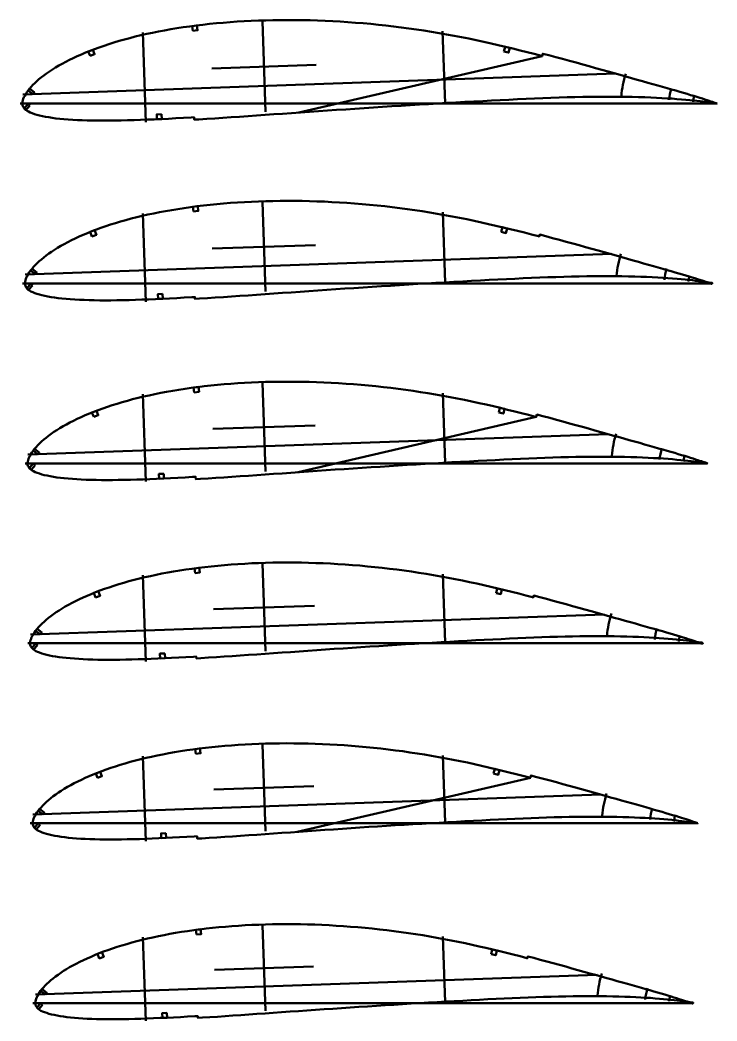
# Model space of a CAD drawing. Header units: metres. Extents: x -217 to 403, y -3611 to 74.
# Drawn here: x -203 to 378, y -1665 to -830 of the extents above; entities that cross this region are included whole.
import ezdxf

# ---------------------------------------------------------------- set-up
doc = ezdxf.new("R2010")
doc.units = ezdxf.units.M
for name, color, linetype, lineweight in [('FoilLayer', 1, 'Continuous', 50), ('StringerLayer', 1, 'Continuous', 50), ('SubLayer', 7, 'Continuous', 50)]:
    doc.layers.add(name, color=color, linetype=linetype, lineweight=lineweight)

msp = doc.modelspace()

# ---------------------------------------------------------------- linework, layer by layer
at = {"layer": 'FoilLayer'}
for p, q in [((232.04, -860.36), (29.07, -907.54)), ((227.13, -1161.24), (28.45, -1207.38)), ((222.22, -1462.12), (27.84, -1507.22))]:
    msp.add_line(p, q, dxfattribs=at)
for points in [[(377.89, -899.97), (377.77, -899.93), (377.43, -899.81), (376.88, -899.62), (376.13, -899.36), (375.19, -899.03), (374.06, -898.65), (372.74, -898.2), (371.24, -897.7), (369.57, -897.15), (367.72, -896.55), (365.69, -895.9), (363.5, -895.2), (361.13, -894.47), (358.59, -893.69), (355.89, -892.87), (353.02, -892.02), (349.99, -891.12), (346.8, -890.19), (343.45, -889.23), (339.93, -888.23), (336.27, -887.18), (332.45, -886.1), (328.49, -884.97), (324.39, -883.81), (320.14, -882.62), (315.77, -881.38), (311.27, -880.11), (306.66, -878.81), (301.92, -877.47), (297.07, -876.11), (292.11, -874.72), (287.05, -873.3), (281.89, -871.86), (276.64, -870.39), (271.31, -868.91), (265.88, -867.42), (260.38, -865.91), (254.8, -864.38), (249.16, -862.84), (243.47, -861.31), (237.7, -859.78), (232.55, -858.43), (232.04, -860.36), (231.38, -860.19), (225.51, -858.67), (219.6, -857.17), (213.65, -855.68), (207.63, -854.21), (201.58, -852.76), (195.5, -851.32), (189.4, -849.9), (183.28, -848.52), (177.15, -847.18), (170.99, -845.9), (164.79, -844.66), (158.57, -843.46), (152.32, -842.3), (146.07, -841.2), (139.79, -840.15), (133.49, -839.15), (127.17, -838.21), (120.84, -837.32), (114.5, -836.47), (108.15, -835.69), (101.8, -834.95), (95.44, -834.28), (89.07, -833.66), (82.7, -833.08), (76.34, -832.57), (69.99, -832.1), (63.65, -831.68), (57.32, -831.33), (51.01, -831.04), (44.71, -830.79), (38.44, -830.6), (32.2, -830.46), (25.99, -830.38), (19.81, -830.36), (13.65, -830.4), (7.53, -830.48), (1.45, -830.62), (-4.58, -830.81), (-10.55, -831.05), (-16.49, -831.36), (-22.38, -831.72), (-28.22, -832.13), (-34, -832.59), (-39.7, -833.09), (-45.34, -833.65), (-50.93, -834.28), (-56.45, -834.95), (-61.9, -835.67), (-67.28, -836.43), (-72.57, -837.24), (-77.78, -838.09), (-82.92, -839), (-87.97, -839.96), (-92.95, -840.96), (-97.83, -842), (-102.62, -843.07), (-107.3, -844.19), (-111.89, -845.36), (-116.4, -846.57), (-120.81, -847.83), (-125.11, -849.1), (-129.32, -850.42), (-133.41, -851.77), (-137.4, -853.15), (-141.29, -854.57), (-145.07, -856.02), (-148.75, -857.49), (-152.3, -858.98), (-155.73, -860.5), (-159.06, -862.04), (-162.27, -863.6), (-165.37, -865.18), (-168.34, -866.76), (-171.2, -868.36), (-173.91, -869.96), (-176.51, -871.58), (-178.98, -873.21), (-181.35, -874.85), (-183.58, -876.48), (-185.68, -878.1), (-187.65, -879.71), (-189.48, -881.32), (-191.19, -882.93), (-192.77, -884.52), (-194.23, -886.1), (-195.56, -887.64), (-196.75, -889.17), (-197.81, -890.64), (-198.73, -892.07), (-199.53, -893.48), (-200.16, -894.76), (-200.71, -896.18), (-201.08, -897.18), (-201.34, -898.49), (-201.48, -899.83), (-201.49, -900.08), (-201.39, -901.23), (-201.15, -902.05), (-200.77, -902.85), (-200.22, -903.67), (-199.52, -904.47), (-198.65, -905.25), (-197.63, -906), (-196.41, -906.71), (-194.95, -907.4), (-193.26, -908.07), (-191.37, -908.73), (-189.36, -909.36), (-187.17, -909.95), (-184.79, -910.48), (-182.21, -910.99), (-179.45, -911.47), (-176.55, -911.92), (-173.49, -912.33), (-170.26, -912.68), (-166.83, -912.99), (-163.23, -913.28), (-159.49, -913.54), (-155.62, -913.77), (-151.58, -913.94), (-147.38, -914.06), (-143.01, -914.16), (-138.5, -914.23), (-133.85, -914.26), (-129.06, -914.24), (-124.11, -914.17), (-119, -914.08), (-113.75, -913.97), (-108.39, -913.83), (-102.9, -913.65), (-97.27, -913.43), (-91.48, -913.17), (-85.57, -912.91), (-79.55, -912.62), (-73.44, -912.31), (-67.19, -911.96), (-60.82, -911.57), (-58.25, -911.42), (-58.14, -913.42), (-54.21, -913.19), (-47.63, -912.79), (-40.96, -912.37), (-34.19, -911.91), (-27.32, -911.44), (-20.35, -910.97), (-13.3, -910.51), (-6.19, -910.01), (0.99, -909.5), (8.26, -908.98), (15.6, -908.46), (22.99, -907.96), (30.42, -907.44), (37.91, -906.91), (45.45, -906.37), (53.03, -905.85), (60.64, -905.34), (68.27, -904.82), (75.92, -904.3), (83.6, -903.77), (91.31, -903.27), (99, -902.78), (106.69, -902.3), (114.37, -901.81), (122.06, -901.33), (129.73, -900.87), (137.37, -900.42), (144.97, -899.98), (152.55, -899.53), (160.1, -899.09), (167.62, -898.68), (175.07, -898.28), (182.47, -897.89), (189.82, -897.49), (197.12, -897.11), (204.36, -896.76), (211.52, -896.43), (218.61, -896.1), (225.62, -895.78), (232.57, -895.49), (239.43, -895.24), (246.19, -895.02), (252.84, -894.81), (259.41, -894.63), (265.87, -894.49), (272.2, -894.41), (278.38, -894.35), (284.44, -894.31), (290.37, -894.3), (296.16, -894.34), (301.78, -894.42), (307.23, -894.52), (312.52, -894.64), (317.64, -894.79), (322.59, -894.98), (327.35, -895.19), (331.91, -895.41), (336.29, -895.66), (340.49, -895.92), (344.46, -896.23), (348.22, -896.53), (351.76, -896.84), (355.1, -897.15), (358.22, -897.47), (361.11, -897.78), (363.78, -898.1), (366.21, -898.41), (368.42, -898.7), (370.38, -898.97), (372.12, -899.21), (373.63, -899.42), (374.92, -899.61), (375.97, -899.77), (376.8, -899.9), (377.39, -899.99), (377.76, -900.04), (377.89, -900.06)], [(373.75, -1050.4), (373.64, -1050.36), (373.29, -1050.24), (372.75, -1050.05), (372.01, -1049.79), (371.08, -1049.47), (369.96, -1049.09), (368.66, -1048.65), (367.18, -1048.15), (365.53, -1047.6), (363.7, -1047.01), (361.7, -1046.37), (359.53, -1045.68), (357.19, -1044.96), (354.67, -1044.19), (352, -1043.38), (349.17, -1042.53), (346.17, -1041.65), (343.01, -1040.73), (339.7, -1039.77), (336.22, -1038.78), (332.59, -1037.75), (328.81, -1036.68), (324.9, -1035.56), (320.84, -1034.42), (316.64, -1033.23), (312.32, -1032.01), (307.86, -1030.75), (303.3, -1029.47), (298.61, -1028.14), (293.82, -1026.8), (288.9, -1025.42), (283.89, -1024.02), (278.79, -1022.59), (273.6, -1021.14), (268.32, -1019.68), (262.96, -1018.2), (257.51, -1016.7), (251.99, -1015.19), (246.42, -1013.66), (240.78, -1012.15), (235.08, -1010.64), (229.98, -1009.3), (229.58, -1010.8), (228.93, -1010.63), (223.13, -1009.13), (217.28, -1007.64), (211.39, -1006.17), (205.44, -1004.72), (199.45, -1003.28), (193.43, -1001.85), (187.39, -1000.45), (181.35, -999.08), (175.28, -997.76), (169.18, -996.49), (163.04, -995.26), (156.89, -994.07), (150.71, -992.93), (144.52, -991.84), (138.31, -990.8), (132.08, -989.82), (125.83, -988.88), (119.56, -988), (113.29, -987.17), (107.01, -986.39), (100.72, -985.66), (94.43, -984.99), (88.13, -984.38), (81.83, -983.81), (75.53, -983.3), (69.25, -982.83), (62.98, -982.43), (56.72, -982.08), (50.47, -981.78), (44.24, -981.54), (38.03, -981.35), (31.86, -981.22), (25.71, -981.14), (19.6, -981.11), (13.51, -981.15), (7.45, -981.24), (1.44, -981.37), (-4.53, -981.56), (-10.44, -981.8), (-16.31, -982.1), (-22.14, -982.46), (-27.92, -982.87), (-33.64, -983.32), (-39.28, -983.82), (-44.86, -984.37), (-50.39, -984.99), (-55.85, -985.66), (-61.24, -986.37), (-66.57, -987.12), (-71.81, -987.92), (-76.96, -988.77), (-82.04, -989.67), (-87.04, -990.61), (-91.96, -991.6), (-96.79, -992.63), (-101.53, -993.7), (-106.16, -994.8), (-110.71, -995.95), (-115.16, -997.15), (-119.53, -998.4), (-123.79, -999.66), (-127.95, -1000.96), (-132, -1002.3), (-135.95, -1003.67), (-139.79, -1005.07), (-143.53, -1006.5), (-147.17, -1007.96), (-150.68, -1009.43), (-154.08, -1010.93), (-157.37, -1012.46), (-160.54, -1014), (-163.61, -1015.56), (-166.55, -1017.13), (-169.38, -1018.72), (-172.07, -1020.29), (-174.64, -1021.89), (-177.08, -1023.51), (-179.42, -1025.13), (-181.63, -1026.74), (-183.71, -1028.35), (-185.65, -1029.94), (-187.46, -1031.53), (-189.15, -1033.12), (-190.72, -1034.7), (-192.16, -1036.26), (-193.47, -1037.79), (-194.66, -1039.29), (-195.71, -1040.75), (-196.62, -1042.16), (-197.4, -1043.55), (-198.03, -1044.83), (-198.58, -1046.23), (-198.93, -1047.21), (-199.19, -1048.51), (-199.33, -1049.83), (-199.34, -1050.08), (-199.24, -1051.21), (-199, -1052.02), (-198.64, -1052.81), (-198.09, -1053.62), (-197.4, -1054.41), (-196.55, -1055.18), (-195.53, -1055.92), (-194.33, -1056.62), (-192.88, -1057.3), (-191.21, -1057.97), (-189.35, -1058.62), (-187.35, -1059.24), (-185.19, -1059.82), (-182.83, -1060.35), (-180.28, -1060.85), (-177.55, -1061.33), (-174.68, -1061.78), (-171.66, -1062.17), (-168.46, -1062.52), (-165.07, -1062.83), (-161.51, -1063.12), (-157.81, -1063.38), (-153.97, -1063.6), (-149.98, -1063.77), (-145.83, -1063.89), (-141.5, -1063.99), (-137.03, -1064.06), (-132.43, -1064.08), (-127.7, -1064.07), (-122.8, -1064), (-117.75, -1063.91), (-112.55, -1063.8), (-107.25, -1063.67), (-101.81, -1063.48), (-96.24, -1063.26), (-90.52, -1063.01), (-84.67, -1062.75), (-78.71, -1062.47), (-72.66, -1062.16), (-66.49, -1061.81), (-60.18, -1061.43), (-57.64, -1061.28), (-57.55, -1062.83), (-53.66, -1062.6), (-47.15, -1062.21), (-40.56, -1061.79), (-33.86, -1061.34), (-27.06, -1060.87), (-20.16, -1060.41), (-13.19, -1059.95), (-6.16, -1059.46), (0.95, -1058.95), (8.14, -1058.44), (15.4, -1057.93), (22.72, -1057.43), (30.07, -1056.91), (37.47, -1056.39), (44.94, -1055.86), (52.44, -1055.34), (59.97, -1054.83), (67.52, -1054.32), (75.09, -1053.8), (82.69, -1053.28), (90.31, -1052.78), (97.93, -1052.31), (105.53, -1051.83), (113.13, -1051.34), (120.74, -1050.86), (128.33, -1050.41), (135.9, -1049.96), (143.42, -1049.53), (150.91, -1049.08), (158.39, -1048.65), (165.83, -1048.24), (173.2, -1047.85), (180.52, -1047.46), (187.79, -1047.07), (195.02, -1046.69), (202.18, -1046.35), (209.27, -1046.02), (216.28, -1045.69), (223.22, -1045.37), (230.1, -1045.09), (236.89, -1044.84), (243.58, -1044.62), (250.16, -1044.41), (256.66, -1044.23), (263.05, -1044.1), (269.32, -1044.02), (275.44, -1043.96), (281.44, -1043.92), (287.31, -1043.91), (293.04, -1043.95), (298.6, -1044.03), (303.99, -1044.13), (309.23, -1044.25), (314.31, -1044.4), (319.21, -1044.58), (323.91, -1044.79), (328.43, -1045.01), (332.77, -1045.25), (336.93, -1045.52), (340.86, -1045.82), (344.59, -1046.12), (348.09, -1046.43), (351.4, -1046.73), (354.49, -1047.04), (357.35, -1047.36), (360, -1047.67), (362.41, -1047.98), (364.59, -1048.27), (366.53, -1048.53), (368.26, -1048.77), (369.75, -1048.99), (371.02, -1049.17), (372.07, -1049.33), (372.89, -1049.45), (373.47, -1049.54), (373.85, -1049.6), (373.98, -1049.62)], [(369.91, -1199.97), (369.8, -1199.93), (369.46, -1199.82), (368.92, -1199.63), (368.19, -1199.37), (367.27, -1199.06), (366.16, -1198.67), (364.87, -1198.24), (363.4, -1197.75), (361.77, -1197.21), (359.96, -1196.62), (357.97, -1195.98), (355.82, -1195.3), (353.51, -1194.59), (351.02, -1193.83), (348.37, -1193.02), (345.57, -1192.19), (342.6, -1191.31), (339.48, -1190.4), (336.2, -1189.45), (332.76, -1188.48), (329.17, -1187.45), (325.43, -1186.39), (321.55, -1185.29), (317.54, -1184.16), (313.39, -1182.98), (309.11, -1181.78), (304.7, -1180.53), (300.18, -1179.26), (295.55, -1177.95), (290.8, -1176.62), (285.94, -1175.26), (280.99, -1173.87), (275.94, -1172.45), (270.8, -1171.02), (265.58, -1169.57), (260.27, -1168.11), (254.88, -1166.63), (249.42, -1165.13), (243.9, -1163.62), (238.33, -1162.13), (232.69, -1160.63), (227.64, -1159.3), (227.13, -1161.24), (226.48, -1161.07), (220.74, -1159.59), (214.96, -1158.11), (209.13, -1156.66), (203.24, -1155.22), (197.31, -1153.8), (191.36, -1152.38), (185.39, -1151), (179.41, -1149.65), (173.4, -1148.34), (167.37, -1147.08), (161.3, -1145.87), (155.21, -1144.69), (149.1, -1143.56), (142.98, -1142.48), (136.83, -1141.46), (130.67, -1140.48), (124.48, -1139.55), (118.28, -1138.68), (112.08, -1137.86), (105.86, -1137.09), (99.65, -1136.37), (93.42, -1135.71), (87.18, -1135.1), (80.95, -1134.54), (74.72, -1134.03), (68.51, -1133.57), (62.3, -1133.17), (56.11, -1132.82), (49.93, -1132.53), (43.77, -1132.29), (37.62, -1132.11), (31.52, -1131.97), (25.44, -1131.89), (19.39, -1131.87), (13.36, -1131.91), (7.37, -1131.99), (1.42, -1132.12), (-4.48, -1132.31), (-10.33, -1132.55), (-16.14, -1132.85), (-21.9, -1133.2), (-27.62, -1133.6), (-33.28, -1134.05), (-38.86, -1134.55), (-44.38, -1135.09), (-49.85, -1135.71), (-55.25, -1136.36), (-60.58, -1137.07), (-65.85, -1137.82), (-71.04, -1138.6), (-76.13, -1139.44), (-81.16, -1140.33), (-86.11, -1141.27), (-90.98, -1142.25), (-95.76, -1143.26), (-100.44, -1144.32), (-105.03, -1145.41), (-109.52, -1146.55), (-113.93, -1147.74), (-118.25, -1148.97), (-122.46, -1150.22), (-126.57, -1151.5), (-130.58, -1152.83), (-134.49, -1154.18), (-138.29, -1155.57), (-141.99, -1156.99), (-145.59, -1158.43), (-149.07, -1159.89), (-152.43, -1161.37), (-155.68, -1162.88), (-158.82, -1164.4), (-161.86, -1165.95), (-164.77, -1167.5), (-167.56, -1169.07), (-170.22, -1170.63), (-172.76, -1172.21), (-175.18, -1173.81), (-177.49, -1175.41), (-179.68, -1177.01), (-181.74, -1178.6), (-183.66, -1180.17), (-185.45, -1181.74), (-187.12, -1183.32), (-188.67, -1184.87), (-190.1, -1186.42), (-191.39, -1187.93), (-192.56, -1189.42), (-193.6, -1190.86), (-194.5, -1192.25), (-195.28, -1193.63), (-195.9, -1194.89), (-196.44, -1196.27), (-196.79, -1197.24), (-197.05, -1198.53), (-197.18, -1199.83), (-197.19, -1200.07), (-197.1, -1201.19), (-196.86, -1201.99), (-196.5, -1202.76), (-195.96, -1203.56), (-195.28, -1204.34), (-194.44, -1205.11), (-193.44, -1205.84), (-192.25, -1206.53), (-190.82, -1207.2), (-189.17, -1207.86), (-187.32, -1208.51), (-185.35, -1209.13), (-183.21, -1209.7), (-180.88, -1210.22), (-178.36, -1210.72), (-175.65, -1211.19), (-172.82, -1211.63), (-169.82, -1212.02), (-166.66, -1212.37), (-163.3, -1212.67), (-159.78, -1212.96), (-156.12, -1213.22), (-152.33, -1213.44), (-148.38, -1213.6), (-144.27, -1213.72), (-139.99, -1213.82), (-135.57, -1213.88), (-131.02, -1213.91), (-126.34, -1213.9), (-121.5, -1213.83), (-116.49, -1213.74), (-111.35, -1213.63), (-106.1, -1213.5), (-100.72, -1213.32), (-95.21, -1213.1), (-89.55, -1212.85), (-83.76, -1212.59), (-77.88, -1212.32), (-71.89, -1212.01), (-65.78, -1211.66), (-59.54, -1211.29), (-57.03, -1211.14), (-56.91, -1213.13), (-53.06, -1212.91), (-46.62, -1212.52), (-40.09, -1212.11), (-33.47, -1211.66), (-26.74, -1211.2), (-19.92, -1210.74), (-13.02, -1210.28), (-6.06, -1209.8), (0.97, -1209.3), (8.09, -1208.79), (15.27, -1208.29), (22.51, -1207.79), (29.78, -1207.28), (37.11, -1206.76), (44.49, -1206.24), (51.91, -1205.73), (59.36, -1205.22), (66.83, -1204.72), (74.31, -1204.21), (81.84, -1203.69), (89.38, -1203.2), (96.91, -1202.73), (104.44, -1202.25), (111.96, -1201.77), (119.48, -1201.3), (126.99, -1200.85), (134.47, -1200.41), (141.91, -1199.98), (149.33, -1199.54), (156.72, -1199.11), (164.08, -1198.71), (171.38, -1198.32), (178.61, -1197.93), (185.81, -1197.54), (192.96, -1197.17), (200.05, -1196.83), (207.06, -1196.51), (213.99, -1196.18), (220.86, -1195.87), (227.66, -1195.58), (234.38, -1195.34), (240.99, -1195.12), (247.51, -1194.92), (253.93, -1194.74), (260.25, -1194.61), (266.45, -1194.53), (272.51, -1194.47), (278.44, -1194.43), (284.24, -1194.42), (289.9, -1194.46), (295.41, -1194.54), (300.74, -1194.63), (305.92, -1194.75), (310.94, -1194.9), (315.78, -1195.08), (320.44, -1195.29), (324.9, -1195.51), (329.2, -1195.75), (333.3, -1196.01), (337.19, -1196.31), (340.87, -1196.61), (344.34, -1196.91), (347.61, -1197.21), (350.66, -1197.52), (353.49, -1197.83), (356.1, -1198.14), (358.48, -1198.44), (360.64, -1198.73), (362.56, -1198.99), (364.27, -1199.23), (365.74, -1199.44), (367, -1199.62), (368.03, -1199.77), (368.84, -1199.9), (369.43, -1199.99), (369.78, -1200.04), (369.91, -1200.06)], [(365.77, -1350.4), (365.66, -1350.36), (365.33, -1350.24), (364.8, -1350.06), (364.07, -1349.81), (363.16, -1349.49), (362.07, -1349.11), (360.8, -1348.69), (359.34, -1348.2), (357.73, -1347.66), (355.94, -1347.08), (353.98, -1346.45), (351.85, -1345.79), (349.56, -1345.08), (347.1, -1344.32), (344.49, -1343.53), (341.71, -1342.7), (338.78, -1341.84), (335.69, -1340.94), (332.45, -1340), (329.05, -1339.03), (325.49, -1338.02), (321.8, -1336.97), (317.96, -1335.88), (313.99, -1334.76), (309.88, -1333.6), (305.65, -1332.41), (301.29, -1331.17), (296.82, -1329.91), (292.24, -1328.62), (287.55, -1327.3), (282.74, -1325.96), (277.83, -1324.58), (272.84, -1323.18), (267.76, -1321.76), (262.6, -1320.33), (257.34, -1318.89), (252.01, -1317.42), (246.62, -1315.94), (241.16, -1314.45), (235.64, -1312.97), (230.06, -1311.49), (225.07, -1310.18), (224.67, -1311.68), (224.04, -1311.51), (218.36, -1310.04), (212.63, -1308.59), (206.87, -1307.15), (201.04, -1305.72), (195.18, -1304.32), (189.29, -1302.92), (183.39, -1301.55), (177.47, -1300.21), (171.53, -1298.91), (165.56, -1297.67), (159.56, -1296.47), (153.54, -1295.31), (147.49, -1294.19), (141.43, -1293.13), (135.35, -1292.11), (129.26, -1291.14), (123.14, -1290.23), (117, -1289.36), (110.87, -1288.55), (104.72, -1287.79), (98.57, -1287.07), (92.41, -1286.42), (86.24, -1285.82), (80.08, -1285.26), (73.92, -1284.76), (67.76, -1284.31), (61.63, -1283.91), (55.51, -1283.57), (49.39, -1283.28), (43.29, -1283.05), (37.22, -1282.86), (31.18, -1282.73), (25.16, -1282.65), (19.18, -1282.62), (13.22, -1282.66), (7.29, -1282.75), (1.41, -1282.88), (-4.43, -1283.06), (-10.22, -1283.3), (-15.96, -1283.6), (-21.66, -1283.94), (-27.32, -1284.34), (-32.92, -1284.78), (-38.44, -1285.27), (-43.9, -1285.82), (-49.31, -1286.42), (-54.65, -1287.07), (-59.93, -1287.77), (-65.14, -1288.51), (-70.27, -1289.29), (-75.31, -1290.12), (-80.28, -1291), (-85.18, -1291.92), (-89.99, -1292.89), (-94.72, -1293.9), (-99.36, -1294.94), (-103.89, -1296.02), (-108.34, -1297.15), (-112.69, -1298.32), (-116.97, -1299.54), (-121.13, -1300.77), (-125.2, -1302.05), (-129.17, -1303.36), (-133.03, -1304.7), (-136.79, -1306.07), (-140.46, -1307.47), (-144.01, -1308.9), (-147.45, -1310.34), (-150.78, -1311.8), (-153.99, -1313.3), (-157.1, -1314.81), (-160.1, -1316.34), (-162.98, -1317.87), (-165.74, -1319.42), (-168.37, -1320.96), (-170.89, -1322.53), (-173.28, -1324.11), (-175.57, -1325.7), (-177.73, -1327.27), (-179.76, -1328.84), (-181.66, -1330.4), (-183.43, -1331.95), (-185.09, -1333.51), (-186.62, -1335.05), (-188.03, -1336.58), (-189.31, -1338.07), (-190.47, -1339.55), (-191.5, -1340.97), (-192.39, -1342.35), (-193.15, -1343.71), (-193.77, -1344.95), (-194.3, -1346.32), (-194.65, -1347.28), (-194.9, -1348.55), (-195.03, -1349.83), (-195.04, -1350.07), (-194.95, -1351.17), (-194.72, -1351.96), (-194.36, -1352.72), (-193.83, -1353.51), (-193.16, -1354.28), (-192.33, -1355.03), (-191.34, -1355.75), (-190.16, -1356.44), (-188.75, -1357.1), (-187.12, -1357.76), (-185.3, -1358.39), (-183.35, -1359.01), (-181.23, -1359.57), (-178.92, -1360.09), (-176.43, -1360.58), (-173.76, -1361.05), (-170.95, -1361.48), (-167.99, -1361.87), (-164.86, -1362.21), (-161.54, -1362.51), (-158.06, -1362.79), (-154.44, -1363.05), (-150.69, -1363.27), (-146.78, -1363.43), (-142.72, -1363.56), (-138.48, -1363.65), (-134.11, -1363.71), (-129.61, -1363.74), (-124.98, -1363.72), (-120.19, -1363.66), (-115.24, -1363.57), (-110.15, -1363.47), (-104.96, -1363.33), (-99.64, -1363.15), (-94.19, -1362.94), (-88.59, -1362.69), (-82.86, -1362.44), (-77.04, -1362.16), (-71.11, -1361.86), (-65.07, -1361.51), (-58.9, -1361.14), (-56.41, -1361), (-56.32, -1362.54), (-52.52, -1362.32), (-46.15, -1361.94), (-39.69, -1361.53), (-33.14, -1361.09), (-26.48, -1360.63), (-19.73, -1360.17), (-12.91, -1359.72), (-6.03, -1359.25), (0.93, -1358.75), (7.97, -1358.25), (15.07, -1357.75), (22.23, -1357.26), (29.43, -1356.76), (36.67, -1356.24), (43.98, -1355.72), (51.32, -1355.21), (58.69, -1354.72), (66.08, -1354.22), (73.48, -1353.71), (80.93, -1353.2), (88.39, -1352.71), (95.84, -1352.25), (103.28, -1351.78), (110.72, -1351.3), (118.16, -1350.83), (125.6, -1350.39), (133, -1349.96), (140.36, -1349.53), (147.69, -1349.09), (155.01, -1348.67), (162.29, -1348.27), (169.5, -1347.89), (176.66, -1347.51), (183.78, -1347.12), (190.85, -1346.75), (197.87, -1346.41), (204.81, -1346.09), (211.66, -1345.77), (218.46, -1345.46), (225.19, -1345.18), (231.83, -1344.94), (238.38, -1344.73), (244.82, -1344.52), (251.18, -1344.35), (257.44, -1344.22), (263.57, -1344.13), (269.56, -1344.08), (275.43, -1344.04), (281.18, -1344.03), (286.78, -1344.07), (292.23, -1344.15), (297.51, -1344.24), (302.63, -1344.36), (307.6, -1344.51), (312.4, -1344.69), (317, -1344.89), (321.43, -1345.11), (325.67, -1345.35), (329.74, -1345.6), (333.59, -1345.9), (337.24, -1346.2), (340.67, -1346.49), (343.9, -1346.79), (346.92, -1347.1), (349.73, -1347.41), (352.32, -1347.71), (354.67, -1348.01), (356.81, -1348.29), (358.71, -1348.55), (360.41, -1348.79), (361.86, -1349), (363.11, -1349.18), (364.13, -1349.33), (364.94, -1349.45), (365.51, -1349.54), (365.88, -1349.6), (366, -1349.62)], [(361.93, -1499.97), (361.82, -1499.93), (361.49, -1499.82), (360.97, -1499.64), (360.25, -1499.39), (359.35, -1499.08), (358.26, -1498.7), (357, -1498.28), (355.57, -1497.8), (353.96, -1497.27), (352.19, -1496.69), (350.25, -1496.07), (348.15, -1495.41), (345.88, -1494.7), (343.45, -1493.96), (340.86, -1493.17), (338.12, -1492.35), (335.21, -1491.5), (332.16, -1490.61), (328.94, -1489.68), (325.58, -1488.72), (322.07, -1487.72), (318.41, -1486.69), (314.62, -1485.61), (310.69, -1484.5), (306.63, -1483.35), (302.44, -1482.17), (298.13, -1480.95), (293.71, -1479.7), (289.18, -1478.42), (284.53, -1477.12), (279.78, -1475.79), (274.93, -1474.43), (269.99, -1473.04), (264.96, -1471.64), (259.85, -1470.23), (254.66, -1468.79), (249.38, -1467.35), (244.04, -1465.88), (238.64, -1464.41), (233.19, -1462.94), (227.67, -1461.48), (222.73, -1460.18), (222.22, -1462.12), (221.59, -1461.95), (215.97, -1460.5), (210.31, -1459.06), (204.61, -1457.64), (198.85, -1456.23), (193.05, -1454.84), (187.22, -1453.45), (181.38, -1452.1), (175.53, -1450.78), (169.66, -1449.49), (163.75, -1448.27), (157.81, -1447.08), (151.86, -1445.93), (145.88, -1444.82), (139.89, -1443.77), (133.87, -1442.76), (127.84, -1441.81), (121.79, -1440.9), (115.73, -1440.05), (109.66, -1439.24), (103.58, -1438.49), (97.49, -1437.78), (91.4, -1437.14), (85.3, -1436.54), (79.2, -1435.99), (73.11, -1435.5), (67.02, -1435.05), (60.96, -1434.65), (54.9, -1434.31), (48.85, -1434.03), (42.82, -1433.8), (36.81, -1433.61), (30.84, -1433.48), (24.89, -1433.4), (18.97, -1433.38), (13.08, -1433.42), (7.21, -1433.5), (1.39, -1433.63), (-4.38, -1433.81), (-10.1, -1434.05), (-15.79, -1434.34), (-21.43, -1434.68), (-27.02, -1435.08), (-32.55, -1435.52), (-38.02, -1436), (-43.42, -1436.54), (-48.77, -1437.14), (-54.05, -1437.78), (-59.27, -1438.47), (-64.43, -1439.2), (-69.5, -1439.97), (-74.48, -1440.79), (-79.4, -1441.66), (-84.24, -1442.57), (-89, -1443.53), (-93.68, -1444.53), (-98.27, -1445.56), (-102.75, -1446.63), (-107.15, -1447.75), (-111.46, -1448.91), (-115.69, -1450.11), (-119.81, -1451.33), (-123.83, -1452.59), (-127.75, -1453.88), (-131.57, -1455.21), (-135.29, -1456.57), (-138.92, -1457.96), (-142.43, -1459.36), (-145.84, -1460.79), (-149.12, -1462.24), (-152.31, -1463.72), (-155.38, -1465.21), (-158.35, -1466.72), (-161.19, -1468.24), (-163.93, -1469.77), (-166.53, -1471.3), (-169.01, -1472.85), (-171.38, -1474.41), (-173.64, -1475.98), (-175.78, -1477.54), (-177.79, -1479.09), (-179.67, -1480.63), (-181.42, -1482.17), (-183.05, -1483.71), (-184.57, -1485.23), (-185.96, -1486.74), (-187.23, -1488.22), (-188.38, -1489.67), (-189.39, -1491.08), (-190.27, -1492.44), (-191.03, -1493.79), (-191.63, -1495.01), (-192.16, -1496.37), (-192.5, -1497.31), (-192.76, -1498.56), (-192.89, -1499.83), (-192.89, -1500.07), (-192.81, -1501.15), (-192.58, -1501.93), (-192.23, -1502.68), (-191.7, -1503.46), (-191.04, -1504.22), (-190.22, -1504.96), (-189.24, -1505.67), (-188.08, -1506.35), (-186.69, -1507.01), (-185.07, -1507.65), (-183.27, -1508.28), (-181.34, -1508.89), (-179.25, -1509.45), (-176.97, -1509.96), (-174.5, -1510.44), (-171.86, -1510.9), (-169.08, -1511.34), (-166.16, -1511.72), (-163.06, -1512.06), (-159.78, -1512.36), (-156.33, -1512.63), (-152.75, -1512.89), (-149.04, -1513.1), (-145.18, -1513.26), (-141.16, -1513.39), (-136.97, -1513.47), (-132.65, -1513.54), (-128.2, -1513.57), (-123.62, -1513.55), (-118.88, -1513.49), (-113.98, -1513.4), (-108.95, -1513.3), (-103.82, -1513.16), (-98.55, -1512.99), (-93.16, -1512.77), (-87.62, -1512.53), (-81.96, -1512.28), (-76.2, -1512.01), (-70.34, -1511.71), (-64.36, -1511.37), (-58.26, -1511), (-55.8, -1510.85), (-55.68, -1512.85), (-51.92, -1512.63), (-45.62, -1512.25), (-39.23, -1511.85), (-32.75, -1511.41), (-26.17, -1510.96), (-19.49, -1510.51), (-12.74, -1510.06), (-5.93, -1509.59), (0.95, -1509.1), (7.91, -1508.6), (14.94, -1508.11), (22.02, -1507.62), (29.14, -1507.13), (36.31, -1506.62), (43.53, -1506.1), (50.79, -1505.6), (58.08, -1505.11), (65.39, -1504.62), (72.71, -1504.12), (80.07, -1503.61), (87.45, -1503.13), (94.82, -1502.67), (102.19, -1502.21), (109.54, -1501.73), (116.9, -1501.27), (124.25, -1500.83), (131.57, -1500.4), (138.85, -1499.98), (146.11, -1499.55), (153.34, -1499.13), (160.54, -1498.74), (167.68, -1498.36), (174.76, -1497.98), (181.8, -1497.59), (188.8, -1497.23), (195.73, -1496.9), (202.59, -1496.58), (209.38, -1496.26), (216.1, -1495.96), (222.75, -1495.68), (229.32, -1495.44), (235.8, -1495.23), (242.17, -1495.03), (248.45, -1494.85), (254.64, -1494.73), (260.7, -1494.64), (266.63, -1494.59), (272.43, -1494.55), (278.11, -1494.54), (283.65, -1494.58), (289.04, -1494.65), (294.25, -1494.75), (299.32, -1494.87), (304.23, -1495.01), (308.97, -1495.19), (313.53, -1495.39), (317.9, -1495.61), (322.1, -1495.84), (326.11, -1496.1), (329.92, -1496.39), (333.52, -1496.68), (336.91, -1496.98), (340.11, -1497.27), (343.09, -1497.57), (345.87, -1497.88), (348.42, -1498.18), (350.75, -1498.47), (352.86, -1498.75), (354.74, -1499.01), (356.41, -1499.24), (357.86, -1499.45), (359.09, -1499.63), (360.09, -1499.78), (360.89, -1499.9), (361.46, -1499.99), (361.81, -1500.04), (361.93, -1500.06)], [(357.79, -1650.4), (357.69, -1650.36), (357.36, -1650.25), (356.84, -1650.07), (356.13, -1649.82), (355.24, -1649.51), (354.17, -1649.14), (352.93, -1648.73), (351.51, -1648.25), (349.92, -1647.72), (348.17, -1647.16), (346.26, -1646.54), (344.18, -1645.89), (341.94, -1645.19), (339.53, -1644.46), (336.98, -1643.68), (334.26, -1642.87), (331.39, -1642.02), (328.37, -1641.14), (325.2, -1640.23), (321.87, -1639.28), (318.4, -1638.29), (314.78, -1637.27), (311.03, -1636.2), (307.15, -1635.1), (303.13, -1633.97), (298.98, -1632.8), (294.72, -1631.59), (290.35, -1630.36), (285.87, -1629.09), (281.27, -1627.81), (276.57, -1626.49), (271.77, -1625.15), (266.89, -1623.77), (261.92, -1622.39), (256.87, -1620.99), (251.73, -1619.57), (246.52, -1618.14), (241.24, -1616.69), (235.9, -1615.23), (230.5, -1613.79), (225.04, -1612.34), (220.16, -1611.06), (219.76, -1612.55), (219.14, -1612.39), (213.59, -1610.96), (207.99, -1609.53), (202.35, -1608.12), (196.65, -1606.73), (190.92, -1605.36), (185.16, -1603.99), (179.38, -1602.65), (173.59, -1601.34), (167.78, -1600.07), (161.94, -1598.86), (156.07, -1597.68), (150.18, -1596.54), (144.27, -1595.45), (138.34, -1594.41), (132.39, -1593.41), (126.43, -1592.47), (120.45, -1591.57), (114.45, -1590.73), (108.45, -1589.93), (102.43, -1589.19), (96.42, -1588.49), (90.39, -1587.85), (84.36, -1587.26), (78.33, -1586.72), (72.3, -1586.23), (66.28, -1585.79), (60.28, -1585.4), (54.29, -1585.06), (48.31, -1584.78), (42.35, -1584.55), (36.41, -1584.37), (30.5, -1584.24), (24.61, -1584.16), (18.76, -1584.14), (12.93, -1584.18), (7.13, -1584.26), (1.38, -1584.38), (-4.33, -1584.57), (-9.99, -1584.8), (-15.61, -1585.09), (-21.19, -1585.43), (-26.72, -1585.82), (-32.19, -1586.25), (-37.6, -1586.73), (-42.94, -1587.26), (-48.23, -1587.85), (-53.45, -1588.49), (-58.62, -1589.17), (-63.71, -1589.89), (-68.73, -1590.65), (-73.66, -1591.46), (-78.52, -1592.32), (-83.31, -1593.23), (-88.02, -1594.18), (-92.65, -1595.16), (-97.18, -1596.18), (-101.61, -1597.24), (-105.96, -1598.34), (-110.23, -1599.49), (-114.41, -1600.68), (-118.48, -1601.89), (-122.46, -1603.13), (-126.34, -1604.41), (-130.11, -1605.72), (-133.79, -1607.07), (-137.38, -1608.44), (-140.85, -1609.83), (-144.22, -1611.24), (-147.47, -1612.68), (-150.62, -1614.14), (-153.66, -1615.61), (-156.59, -1617.11), (-159.41, -1618.61), (-162.11, -1620.13), (-164.68, -1621.63), (-167.14, -1623.17), (-169.48, -1624.71), (-171.71, -1626.26), (-173.83, -1627.8), (-175.82, -1629.34), (-177.67, -1630.86), (-179.4, -1632.38), (-181.02, -1633.9), (-182.52, -1635.41), (-183.9, -1636.9), (-185.15, -1638.36), (-186.28, -1639.8), (-187.28, -1641.19), (-188.15, -1642.54), (-188.9, -1643.87), (-189.5, -1645.08), (-190.02, -1646.42), (-190.36, -1647.34), (-190.61, -1648.58), (-190.74, -1649.83), (-190.75, -1650.06), (-190.66, -1651.13), (-190.44, -1651.9), (-190.09, -1652.64), (-189.57, -1653.41), (-188.92, -1654.15), (-188.11, -1654.89), (-187.15, -1655.59), (-186, -1656.26), (-184.62, -1656.91), (-183.03, -1657.55), (-181.24, -1658.17), (-179.34, -1658.77), (-177.27, -1659.32), (-175.01, -1659.83), (-172.57, -1660.3), (-169.96, -1660.76), (-167.22, -1661.19), (-164.32, -1661.57), (-161.26, -1661.9), (-158.02, -1662.2), (-154.61, -1662.47), (-151.07, -1662.72), (-147.4, -1662.94), (-143.58, -1663.1), (-139.6, -1663.22), (-135.46, -1663.3), (-131.19, -1663.37), (-126.78, -1663.4), (-122.25, -1663.38), (-117.57, -1663.32), (-112.73, -1663.23), (-107.75, -1663.13), (-102.67, -1663), (-97.47, -1662.82), (-92.14, -1662.61), (-86.66, -1662.37), (-81.06, -1662.12), (-75.36, -1661.85), (-69.57, -1661.56), (-63.65, -1661.22), (-57.62, -1660.86), (-55.19, -1660.71), (-55.09, -1662.26), (-51.37, -1662.04), (-45.14, -1661.67), (-38.83, -1661.27), (-32.42, -1660.83), (-25.91, -1660.39), (-19.3, -1659.94), (-12.63, -1659.5), (-5.9, -1659.03), (0.91, -1658.55), (7.79, -1658.06), (14.74, -1657.57), (21.75, -1657.09), (28.79, -1656.6), (35.87, -1656.09), (43.02, -1655.59), (50.2, -1655.09), (57.41, -1654.61), (64.64, -1654.12), (71.88, -1653.62), (79.16, -1653.12), (86.46, -1652.65), (93.75, -1652.19), (101.03, -1651.73), (108.31, -1651.26), (115.59, -1650.81), (122.86, -1650.37), (130.1, -1649.95), (137.3, -1649.53), (144.47, -1649.1), (151.63, -1648.69), (158.75, -1648.3), (165.81, -1647.93), (172.81, -1647.55), (179.77, -1647.17), (186.69, -1646.81), (193.56, -1646.48), (200.34, -1646.17), (207.05, -1645.86), (213.7, -1645.55), (220.28, -1645.28), (226.78, -1645.04), (233.18, -1644.83), (239.49, -1644.63), (245.71, -1644.46), (251.83, -1644.33), (257.83, -1644.25), (263.69, -1644.2), (269.43, -1644.16), (275.05, -1644.15), (280.53, -1644.19), (285.86, -1644.26), (291.02, -1644.36), (296.04, -1644.47), (300.9, -1644.62), (305.59, -1644.79), (310.09, -1645), (314.42, -1645.21), (318.57, -1645.44), (322.55, -1645.69), (326.32, -1645.98), (329.89, -1646.27), (333.24, -1646.56), (336.41, -1646.85), (339.36, -1647.15), (342.11, -1647.45), (344.64, -1647.75), (346.94, -1648.04), (349.03, -1648.32), (350.9, -1648.57), (352.55, -1648.81), (353.98, -1649.01), (355.2, -1649.19), (356.19, -1649.33), (356.98, -1649.46), (357.54, -1649.54), (357.9, -1649.6), (358.02, -1649.62)]]:
    msp.add_lwpolyline(points, close=True, dxfattribs=at)
at = {"layer": 'StringerLayer'}
for points in [[(-59.34, -839.36), (-55.37, -838.84), (-55.89, -834.88), (-59.86, -835.4), (-59.34, -839.36)], [(-145.06, -860.3), (-141.33, -858.87), (-142.76, -855.14), (-146.49, -856.56), (-145.06, -860.3)], [(200.13, -856.53), (204.02, -857.46), (204.96, -853.57), (201.07, -852.64), (200.13, -856.53)], [(-192.77, -892.2), (-191.54, -890.62), (-195.47, -887.54), (-196.71, -889.11), (-192.77, -892.2)], [(-195.18, -901.64), (-196.67, -900.31), (-199.99, -904.05), (-198.5, -905.38), (-195.18, -901.64)], [(-85.47, -908.9), (-89.47, -909.08), (-89.29, -913.07), (-85.29, -912.9), (-85.47, -908.9)], [(-58.72, -990.07), (-54.76, -989.55), (-55.28, -985.58), (-59.24, -986.1), (-58.72, -990.07)], [(-143.53, -1010.79), (-139.79, -1009.36), (-141.22, -1005.62), (-144.96, -1007.05), (-143.53, -1010.79)], [(197.98, -1007.04), (201.87, -1007.98), (202.81, -1004.09), (198.92, -1003.15), (197.98, -1007.04)], [(-190.69, -1042.33), (-189.45, -1040.76), (-193.39, -1037.67), (-194.62, -1039.25), (-190.69, -1042.33)], [(-193.06, -1051.57), (-194.56, -1050.25), (-197.87, -1053.99), (-196.38, -1055.31), (-193.06, -1051.57)], [(-84.55, -1058.74), (-88.55, -1058.92), (-88.37, -1062.92), (-84.37, -1062.74), (-84.55, -1058.74)], [(-58.11, -1140.78), (-54.14, -1140.25), (-54.66, -1136.29), (-58.63, -1136.81), (-58.11, -1140.78)], [(-142, -1161.27), (-138.26, -1159.84), (-139.69, -1156.11), (-143.43, -1157.54), (-142, -1161.27)], [(195.84, -1157.56), (199.73, -1158.49), (200.66, -1154.6), (196.77, -1153.67), (195.84, -1157.56)], [(-188.6, -1192.47), (-187.37, -1190.9), (-191.3, -1187.81), (-192.53, -1189.38), (-188.6, -1192.47)], [(-190.94, -1201.51), (-192.44, -1200.18), (-195.76, -1203.92), (-194.26, -1205.25), (-190.94, -1201.51)], [(-83.63, -1208.58), (-87.63, -1208.76), (-87.45, -1212.76), (-83.45, -1212.58), (-83.63, -1208.58)], [(-57.49, -1291.48), (-53.53, -1290.96), (-54.05, -1286.99), (-58.02, -1287.52), (-57.49, -1291.48)], [(-140.46, -1311.76), (-136.73, -1310.33), (-138.16, -1306.59), (-141.89, -1308.02), (-140.46, -1311.76)], [(193.69, -1308.07), (197.58, -1309.01), (198.51, -1305.12), (194.62, -1304.18), (193.69, -1308.07)], [(-186.51, -1342.61), (-185.28, -1341.03), (-189.21, -1337.95), (-190.45, -1339.52), (-186.51, -1342.61)], [(-188.83, -1351.44), (-190.32, -1350.12), (-193.64, -1353.86), (-192.14, -1355.18), (-188.83, -1351.44)], [(-82.71, -1358.43), (-86.71, -1358.6), (-86.53, -1362.6), (-82.53, -1362.42), (-82.71, -1358.43)], [(-56.88, -1442.19), (-52.92, -1441.66), (-53.44, -1437.7), (-57.4, -1438.22), (-56.88, -1442.19)], [(-138.93, -1462.24), (-135.19, -1460.81), (-136.62, -1457.08), (-140.36, -1458.51), (-138.93, -1462.24)], [(191.54, -1458.59), (195.43, -1459.52), (196.36, -1455.63), (192.47, -1454.7), (191.54, -1458.59)], [(-184.43, -1492.74), (-183.19, -1491.17), (-187.13, -1488.08), (-188.36, -1489.66), (-184.43, -1492.74)], [(-186.71, -1501.38), (-188.21, -1500.05), (-191.52, -1503.79), (-190.03, -1505.12), (-186.71, -1501.38)], [(-81.79, -1508.27), (-85.79, -1508.44), (-85.61, -1512.44), (-81.61, -1512.26), (-81.79, -1508.27)], [(-56.27, -1592.89), (-52.3, -1592.37), (-52.82, -1588.4), (-56.79, -1588.93), (-56.27, -1592.89)], [(-137.39, -1612.73), (-133.66, -1611.3), (-135.09, -1607.56), (-138.82, -1608.99), (-137.39, -1612.73)], [(189.39, -1609.1), (193.28, -1610.04), (194.22, -1606.15), (190.33, -1605.22), (189.39, -1609.1)], [(-182.34, -1642.88), (-181.11, -1641.31), (-185.04, -1638.22), (-186.28, -1639.79), (-182.34, -1642.88)], [(-184.59, -1651.31), (-186.09, -1649.98), (-189.41, -1653.72), (-187.91, -1655.05), (-184.59, -1651.31)], [(-80.87, -1658.11), (-84.87, -1658.29), (-84.69, -1662.28), (-80.69, -1662.11), (-80.87, -1658.11)]]:
    msp.add_lwpolyline(points, dxfattribs=at)
at = {"layer": 'SubLayer'}
for p, q in [((-1.32, -831.35), (1.32, -906.88)), ((-101.05, -840.67), (-98.44, -915.47)), ((149.06, -839.7), (151.16, -899.61)), ((-43.58, -870.64), (43.58, -867.59)), ((293.3, -875.06), (-201.17, -892.32)), ((-203.48, -900), (377.89, -900)), ((-1.3, -982.08), (1.3, -1056.81)), ((-101.04, -991.53), (-98.46, -1065.35)), ((149.08, -990.61), (151.14, -1049.52)), ((-43.12, -1020.95), (43.12, -1017.94)), ((290.21, -1025.32), (-199.05, -1042.4)), ((-201.33, -1050), (373.9, -1050)), ((-1.29, -1132.8), (1.29, -1206.74)), ((-101.02, -1142.4), (-98.47, -1215.23)), ((149.11, -1141.53), (151.13, -1199.44)), ((-42.66, -1171.26), (42.66, -1168.28)), ((287.11, -1175.58), (-196.92, -1192.49)), ((-199.18, -1200), (369.91, -1200)), ((-1.28, -1283.52), (1.28, -1356.66)), ((-101, -1293.27), (-98.49, -1365.11)), ((149.13, -1292.46), (151.11, -1349.35)), ((284.02, -1325.85), (-194.8, -1342.57)), ((-42.2, -1321.57), (42.2, -1318.62)), ((-197.03, -1350), (365.92, -1350)), ((-1.26, -1434.25), (1.26, -1506.59)), ((149.15, -1443.39), (151.1, -1499.26)), ((-100.98, -1444.15), (-98.5, -1514.99)), ((280.92, -1476.11), (-192.68, -1492.65)), ((-41.74, -1471.88), (41.74, -1468.96)), ((-194.89, -1500), (361.93, -1500)), ((-1.25, -1584.97), (1.25, -1656.52)), ((-100.96, -1595.03), (-98.52, -1664.86)), ((149.17, -1594.32), (151.08, -1649.17)), ((277.82, -1626.37), (-190.55, -1642.73)), ((-41.28, -1622.19), (41.28, -1619.3)), ((-192.74, -1650), (357.94, -1650))]:
    msp.add_line(p, q, dxfattribs=at)
for centre, radius in [((377.89, -900), 80), ((377.89, -900), 40), ((377.89, -900), 20), ((373.9, -1050), 80), ((373.9, -1050), 40), ((373.9, -1050), 20), ((369.91, -1200), 80), ((369.91, -1200), 40), ((369.91, -1200), 20), ((365.92, -1350), 80), ((365.92, -1350), 40), ((365.92, -1350), 20), ((361.93, -1500), 80), ((361.93, -1500), 40), ((361.93, -1500), 20), ((357.94, -1650), 80), ((357.94, -1650), 40), ((357.94, -1650), 20)]:
    msp.add_arc(centre, radius, 162, 175.5, dxfattribs=at)

doc.saveas('drawing.dxf')
